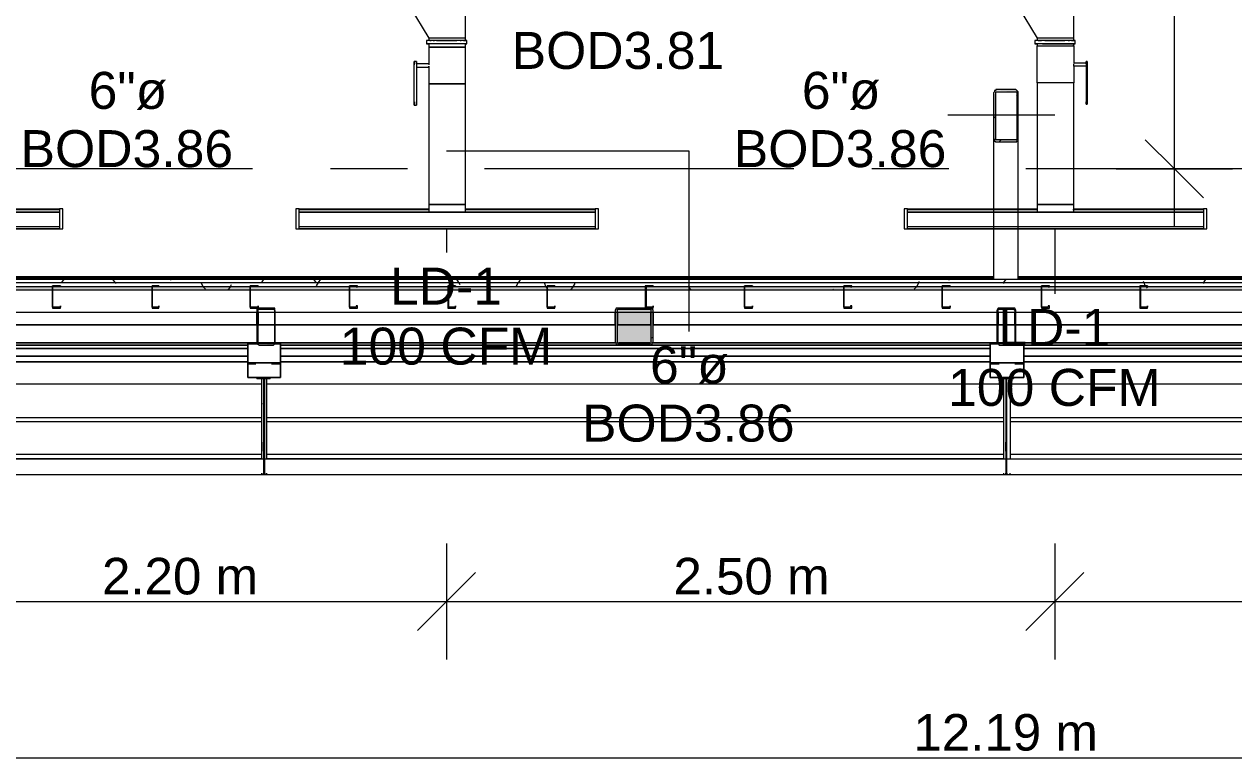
# Model space of a CAD drawing. Header units: metres. Extents: x -2 to 237, y -8 to 52.
# Drawn here: x 27.326 to 32.292, y 7.435 to 10.448 of the extents above; entities that cross this region are included whole.
import ezdxf

# ---------------------------------------------------------------- set-up
doc = ezdxf.new("R2010")
doc.units = ezdxf.units.M
doc.layers.add('HVAC - Ductos', color=5, linetype='Continuous', lineweight=0)
doc.layers.add('PDF4_Text', color=7, linetype='Continuous', lineweight=0)
doc.layers.add('PDF4_Geometry', color=7, linetype='Continuous', lineweight=0, true_color=0xaaaaaa)
doc.layers.add('PDF4_Solid Fills', color=7, linetype='Continuous', lineweight=0, true_color=0xffffff)
doc.styles.add('PDF Helvetica', font='')
doc.styles.get('PDF Helvetica').set_extended_font_data('Helvetica')

msp = doc.modelspace()

# ---------------------------------------------------------------- hatches: boundary and pattern name
at = {"layer": 'PDF4_Solid Fills', "lineweight": 0, "transparency": 33554559}
h = msp.add_hatch(color=256, dxfattribs=at)
h.paths.add_polyline_path([(31.3148, 9.9685), (31.4018, 9.964), (31.4018, 9.9685), (31.4064, 9.9731), (31.3194, 9.9731)])
h.paths.add_polyline_path([(31.3102, 9.9731), (31.3148, 9.9685), (31.3148, 9.9731)])
h.paths.add_polyline_path([(31.4064, 10.1747), (31.4018, 10.1793), (31.3148, 10.1793), (31.3194, 10.1747), (31.4018, 10.1701), (31.4064, 10.1655)])
h.paths.add_polyline_path([(31.3148, 10.1609), (31.3056, 10.1609), (31.3056, 9.9777), (31.3148, 9.9777)])
h.paths.add_polyline_path([(31.4018, 10.1609), (31.4018, 9.9777), (31.4064, 10.1609)])
h.paths.add_polyline_path([(31.3056, 10.1701), (31.3148, 10.1655), (31.3148, 10.1747), (31.3102, 10.1747)])
h = msp.add_hatch(color=256, dxfattribs=at)
h.paths.add_polyline_path([(4.7138, 9.3546), (4.7138, 9.3684), (4.613, 9.3684), (4.613, 9.3546)])
h.paths.add_polyline_path([(51.3915, 9.3684), (51.3915, 9.3546), (52.1978, 9.3546), (52.1978, 9.3684)])
h.paths.add_polyline_path([(52.2024, 9.3684), (52.2024, 9.3546), (54.2275, 9.3546), (54.2275, 9.3684)])
h.paths.add_polyline_path([(54.2321, 9.3684), (54.2321, 9.3546), (56.3763, 9.3546), (56.3763, 9.3684)])
h.paths.add_polyline_path([(49.3618, 9.3684), (49.3618, 9.3546), (51.3869, 9.3546), (51.3869, 9.3684)])
h.paths.add_polyline_path([(47.3321, 9.3684), (47.3321, 9.3546), (49.3572, 9.3546), (49.3572, 9.3684)])
h.paths.add_polyline_path([(46.5212, 9.3684), (46.5212, 9.3546), (47.3275, 9.3546), (47.3275, 9.3684)])
h.paths.add_polyline_path([(44.4915, 9.3684), (44.4915, 9.3546), (46.5166, 9.3546), (46.5166, 9.3684)])
h.paths.add_polyline_path([(42.4619, 9.3684), (42.4619, 9.3546), (44.4869, 9.3546), (44.4869, 9.3684)])
h.paths.add_polyline_path([(41.6509, 9.3684), (41.6509, 9.3546), (42.4573, 9.3546), (42.4573, 9.3684)])
h.paths.add_polyline_path([(39.6212, 9.3684), (39.6212, 9.3546), (41.6463, 9.3546), (41.6463, 9.3684)])
h.paths.add_polyline_path([(36.7806, 9.3684), (36.7806, 9.3546), (39.6167, 9.3546), (39.6167, 9.3684)])
h.paths.add_polyline_path([(34.751, 9.3684), (34.751, 9.3546), (36.776, 9.3546), (36.776, 9.3684)])
h.paths.add_polyline_path([(31.9104, 9.3684), (31.9104, 9.3546), (34.7464, 9.3546), (34.7464, 9.3684)])
h.paths.add_polyline_path([(29.8807, 9.3684), (29.8807, 9.3546), (31.9058, 9.3546), (31.9058, 9.3684)])
h.paths.add_polyline_path([(29.0697, 9.3684), (29.0697, 9.3546), (29.8761, 9.3546), (29.8761, 9.3684)])
h.paths.add_polyline_path([(27.0401, 9.3684), (27.0401, 9.3546), (29.0652, 9.3546), (29.0652, 9.3684)])
h.paths.add_polyline_path([(25.0105, 9.3684), (25.0105, 9.3546), (27.0355, 9.3546), (27.0355, 9.3684)])
h.paths.add_polyline_path([(24.1995, 9.3684), (24.1995, 9.3546), (25.0059, 9.3546), (25.0059, 9.3684)])
h.paths.add_polyline_path([(22.1698, 9.3684), (22.1698, 9.3546), (24.1949, 9.3546), (24.1949, 9.3684)])
h.paths.add_polyline_path([(20.1402, 9.3684), (20.1402, 9.3546), (22.1652, 9.3546), (22.1652, 9.3684)])
h.paths.add_polyline_path([(19.3292, 9.3684), (19.3292, 9.3546), (20.1356, 9.3546), (20.1356, 9.3684)])
h.paths.add_polyline_path([(17.2996, 9.3684), (17.2996, 9.3546), (19.3247, 9.3546), (19.3247, 9.3684)])
h.paths.add_polyline_path([(14.4589, 9.3684), (14.4589, 9.3546), (17.295, 9.3546), (17.295, 9.3684)])
h.paths.add_polyline_path([(12.4293, 9.3684), (12.4293, 9.3546), (14.4543, 9.3546), (14.4543, 9.3684)])
h.paths.add_polyline_path([(9.5887, 9.3684), (9.5887, 9.3546), (12.4247, 9.3546), (12.4247, 9.3684)])
h.paths.add_polyline_path([(7.559, 9.3684), (7.559, 9.3546), (9.5841, 9.3546), (9.5841, 9.3684)])
h.paths.add_polyline_path([(6.7481, 9.3684), (6.7481, 9.3546), (7.5544, 9.3546), (7.5544, 9.3684)])
h.paths.add_polyline_path([(4.7184, 9.3684), (4.7184, 9.3546), (6.7435, 9.3546), (6.7435, 9.3684)])
h = msp.add_hatch(color=256, dxfattribs=at)
h.paths.add_polyline_path([(28.3504, 9.1393), (28.355, 9.1347), (28.355, 9.1393)])
h.paths.add_polyline_path([(28.2863, 9.2722), (28.2817, 9.2722), (28.2817, 9.1347)])
h.paths.add_polyline_path([(28.2909, 9.1347), (28.3495, 9.1302), (28.3504, 9.1302), (28.3504, 9.1347)])
h.paths.add_polyline_path([(28.2863, 9.2768), (28.2863, 9.2813), (28.2817, 9.2813)])
h.paths.add_polyline_path([(28.355, 9.2768), (28.355, 9.2813), (28.2909, 9.2813)])
msp.add_hatch(color=256, dxfattribs=at).paths.add_polyline_path([(29.7524, 9.1439), (29.757, 9.1439), (29.757, 9.1347), (29.7662, 9.1347), (29.8925, 9.1302), (29.8944, 9.1302), (29.8944, 9.1347), (29.9036, 9.1393), (29.9082, 9.2813), (29.757, 9.2813), (29.7524, 9.2768)])
h = msp.add_hatch(color=256, dxfattribs=at)
h.paths.add_polyline_path([(31.3926, 9.1393), (31.3972, 9.2722), (31.3926, 9.2722)])
h.paths.add_polyline_path([(31.388, 9.1393), (31.3926, 9.1347), (31.3926, 9.1393)])
h.paths.add_polyline_path([(31.3285, 9.1347), (31.3871, 9.1302), (31.388, 9.1302), (31.388, 9.1347)])
h.paths.add_polyline_path([(31.3972, 9.2768), (31.3972, 9.2813), (31.3285, 9.2813)])
h.paths.add_polyline_path([(31.324, 9.2722), (31.3194, 9.2722), (31.3194, 9.1393)])

# ---------------------------------------------------------------- linework, layer by layer
at = {"layer": 'HVAC - Ductos', "lineweight": 0}
for points in [[(32.0478, 9.6157), (32.0478, 13.2719), (32.0478, 15.21), (32.0478, 17.5191), (32.0478, 19.6541)], [(29.1385, 10.39), (29.1385, 10.5183), (29.1339, 10.5183), (29.1156, 10.5183), (29.0927, 10.5183), (29.0606, 10.5183), (28.9873, 10.5183), (28.9552, 10.5183), (28.9323, 10.5183), (28.914, 10.5183), (28.9094, 10.5183), (28.9873, 10.39)], [(31.6355, 10.39), (31.6355, 10.5183), (31.6309, 10.5183), (31.6125, 10.5183), (31.5897, 10.5183), (31.5576, 10.5183), (31.4843, 10.5183), (31.4522, 10.5183), (31.4293, 10.5183), (31.411, 10.5183), (31.4064, 10.5183), (31.4843, 10.39)], [(29.1294, 10.3809), (29.1339, 10.3809), (29.1385, 10.3809), (29.1385, 10.39), (29.1339, 10.39), (29.1294, 10.39), (29.1156, 10.39), (29.1018, 10.39), (29.0835, 10.39), (29.0606, 10.39), (29.0423, 10.39), (29.0239, 10.39), (29.0102, 10.39), (28.9965, 10.39), (28.9873, 10.39), (28.9873, 10.3809), (28.9827, 10.3809), (28.9781, 10.3809)], [(29.1385, 10.3809), (29.1431, 10.3809), (29.1339, 10.3809), (29.1202, 10.3809), (29.1018, 10.3809), (29.0835, 10.3809), (29.0606, 10.3809), (29.0423, 10.3809), (29.0193, 10.3809), (29.0056, 10.3809), (28.9919, 10.3809), (28.9827, 10.3809), (28.9781, 10.3809), (28.9781, 10.3672), (28.9827, 10.3672), (28.9873, 10.3672), (28.9873, 10.3534), (28.9965, 10.3534), (29.0102, 10.3534), (29.0239, 10.3534), (29.0423, 10.3534), (29.0606, 10.3534), (29.0835, 10.3534), (29.1018, 10.3534), (29.1156, 10.3534), (29.1294, 10.3534), (29.1339, 10.3534), (29.1385, 10.3534), (29.1385, 10.3672), (29.1339, 10.3672), (29.1294, 10.3672), (29.1156, 10.3672), (29.1018, 10.3672), (29.0835, 10.3672), (29.0606, 10.3672), (29.0423, 10.3672), (29.0239, 10.3672), (29.0102, 10.3672), (28.9965, 10.3672), (28.9919, 10.3672)], [(28.9919, 10.3809), (28.9965, 10.3809)], [(29.0056, 10.3809), (29.0102, 10.3809)], [(29.0193, 10.3809), (29.0239, 10.3809), (29.0423, 10.3809), (29.0606, 10.3809), (29.0835, 10.3809), (29.1018, 10.3809)], [(29.0377, 10.39), (29.0331, 10.39), (29.0285, 10.39)], [(29.0927, 10.39), (29.0881, 10.39)], [(29.1156, 10.3809), (29.1202, 10.3809)], [(29.1431, 10.3672), (29.1431, 10.3809)], [(31.6263, 10.3809), (31.6309, 10.3809), (31.6355, 10.3809), (31.6355, 10.39), (31.6309, 10.39), (31.6263, 10.39), (31.6125, 10.39), (31.5988, 10.39), (31.5805, 10.39), (31.5576, 10.39), (31.5393, 10.39), (31.5209, 10.39), (31.5072, 10.39), (31.4934, 10.39), (31.4843, 10.39), (31.4843, 10.3809), (31.4797, 10.3809), (31.4751, 10.3809)], [(31.6355, 10.3809), (31.6401, 10.3809), (31.6309, 10.3809), (31.6171, 10.3809), (31.5988, 10.3809), (31.5805, 10.3809), (31.5576, 10.3809), (31.5393, 10.3809), (31.5163, 10.3809), (31.5026, 10.3809), (31.4889, 10.3809), (31.4797, 10.3809), (31.4751, 10.3809), (31.4751, 10.3672), (31.4797, 10.3672), (31.4843, 10.3672)], [(31.4889, 10.3809), (31.4934, 10.3809), (31.5026, 10.3809)], [(31.5163, 10.3809), (31.5209, 10.3809), (31.5393, 10.3809), (31.5576, 10.3809), (31.5805, 10.3809), (31.5988, 10.3809)], [(31.5347, 10.39), (31.5301, 10.39), (31.5255, 10.39)], [(31.5897, 10.39), (31.5851, 10.39)], [(31.6125, 10.3809), (31.6171, 10.3809)], [(31.6401, 10.3672), (31.6401, 10.3809)], [(28.9369, 10.2709), (28.9873, 10.2709), (28.9873, 10.2022), (28.9965, 10.2022), (29.0102, 10.2022), (29.0239, 10.2022), (29.0423, 10.2022), (29.0606, 10.2022), (29.0835, 10.2022), (29.1018, 10.2022), (29.1156, 10.2022), (29.1294, 10.2022), (29.1339, 10.2022), (29.1385, 10.2022), (29.1385, 10.3534), (29.1339, 10.3534), (29.1294, 10.3534), (29.1156, 10.3534), (29.1018, 10.3534), (29.0835, 10.3534), (29.0606, 10.3534), (29.0423, 10.3534), (29.0239, 10.3534), (29.0102, 10.3534), (28.9965, 10.3534), (28.9873, 10.3534), (28.9873, 10.2847), (28.9369, 10.2847), (28.9369, 10.2801)], [(29.1385, 10.3672), (29.1431, 10.3672), (29.1339, 10.3672), (29.1202, 10.3672), (29.1018, 10.3672), (29.0835, 10.3672), (29.0606, 10.3672), (29.0423, 10.3672), (29.0193, 10.3672), (29.0056, 10.3672), (28.9919, 10.3672), (28.9827, 10.3672), (28.9781, 10.3672)], [(31.5026, 10.3672), (31.4934, 10.3672), (31.4843, 10.3672), (31.4843, 10.358), (31.4934, 10.358), (31.5072, 10.358), (31.5209, 10.358), (31.5393, 10.358), (31.5576, 10.358), (31.5805, 10.358), (31.5988, 10.358), (31.6125, 10.358), (31.6263, 10.358), (31.6309, 10.358), (31.6355, 10.358), (31.6355, 10.3672), (31.6309, 10.3672), (31.6401, 10.3672), (31.6309, 10.3672), (31.6171, 10.3672), (31.5988, 10.3672), (31.5805, 10.3672), (31.5576, 10.3672), (31.5393, 10.3672), (31.5163, 10.3672), (31.5026, 10.3672), (31.4889, 10.3672), (31.4797, 10.3672), (31.4751, 10.3672)], [(31.6859, 10.2755), (31.6355, 10.2755), (31.6355, 10.2068), (31.6309, 10.2068), (31.6263, 10.2068), (31.6125, 10.2068), (31.5988, 10.2068), (31.5805, 10.2068), (31.5576, 10.2068), (31.5393, 10.2068), (31.5209, 10.2068), (31.5072, 10.2068), (31.4934, 10.2068), (31.4843, 10.2068), (31.4843, 10.358), (31.4934, 10.358), (31.5072, 10.358), (31.5209, 10.358), (31.5393, 10.358), (31.5576, 10.358), (31.5805, 10.358), (31.5988, 10.358), (31.6125, 10.358), (31.6263, 10.358), (31.6309, 10.358), (31.6355, 10.358), (31.6309, 10.358), (31.6355, 10.358), (31.6355, 10.2893), (31.6859, 10.2893), (31.6859, 10.2847), (31.6859, 10.2893), (31.6859, 10.2938), (31.6859, 10.2893), (31.6859, 10.2847), (31.6859, 10.1289)], [(31.5072, 10.3672), (31.5209, 10.3672), (31.5393, 10.3672), (31.5576, 10.3672), (31.5805, 10.3672), (31.5988, 10.3672), (31.6125, 10.3672), (31.6263, 10.3672), (31.6309, 10.3672), (31.6355, 10.3672)], [(28.9369, 10.2938), (28.9277, 10.2938)], [(28.9277, 10.1289), (28.9277, 10.1243), (28.9277, 10.1197), (28.9277, 10.1151), (28.9277, 10.1197), (28.9277, 10.1243), (28.9277, 10.1289), (28.9277, 10.2801), (28.9277, 10.2847), (28.9277, 10.2893), (28.9277, 10.2938), (28.9277, 10.2893), (28.9277, 10.2847), (28.9277, 10.2801)], [(28.9369, 10.2847), (28.9369, 10.2893), (28.9369, 10.2938), (28.9369, 10.2893), (28.9369, 10.2847), (28.9369, 10.2801), (28.9369, 10.1289), (28.9369, 10.1243), (28.9369, 10.1197), (28.9369, 10.1151), (28.9369, 10.1197), (28.9369, 10.1243), (28.9369, 10.1289)], [(28.9873, 10.2847), (28.9873, 10.2801)], [(31.6355, 10.2755), (31.6355, 10.2801), (31.6355, 10.2847)], [(31.6905, 10.2938), (31.6859, 10.2938)], [(31.6905, 10.2847), (31.6905, 10.2893), (31.6905, 10.2938), (31.6905, 10.2893), (31.6905, 10.2847), (31.6905, 10.1289)], [(28.9873, 10.2755), (28.9873, 10.2709), (28.9873, 10.2755)], [(28.9873, 10.2755), (28.9873, 10.2709), (28.9873, 10.2755)], [(28.9277, 10.1151), (28.9369, 10.1151)], [(31.6859, 10.1197), (31.6905, 10.1197)], [(31.5576, 10.0739), (31.1177, 10.0739)], [(31.9287, 9.9731), (32.0478, 9.854), (32.1669, 9.7349)], [(29.0606, 9.9273), (30.0548, 9.9273), (30.0548, 9.1851)], [(31.8096, 9.854), (32.0478, 9.854), (32.2861, 9.854)], [(26.9393, 9.6891), (27.4708, 9.6891), (27.4708, 9.6845), (27.4708, 9.6662), (27.4708, 9.657)], [(27.4708, 9.6845), (26.9393, 9.6845)], [(28.4558, 9.657), (28.4558, 9.6662), (28.4558, 9.6845), (28.4558, 9.6891), (28.9873, 9.6891)], [(28.9873, 9.6845), (28.4558, 9.6845)], [(29.1339, 9.7074), (29.1385, 9.7074)], [(29.1385, 9.6891), (29.67, 9.6891), (29.67, 9.6845), (29.67, 9.6662), (29.67, 9.657)], [(29.67, 9.6845), (29.1385, 9.6845)], [(30.9528, 9.657), (30.9528, 9.6662), (30.9528, 9.6845), (30.9528, 9.6891), (31.4843, 9.6891)], [(31.4843, 9.6845), (30.9528, 9.6845)], [(31.6309, 9.7074), (31.6355, 9.7074)], [(32.1669, 9.6845), (31.6309, 9.6845)], [(31.6355, 9.6891), (32.1669, 9.6891), (32.1669, 9.6845), (32.1669, 9.6662), (32.1669, 9.657)], [(27.4708, 9.6341), (27.4708, 9.6249), (27.4708, 9.6066), (26.2612, 9.6066), (27.4708, 9.6066)], [(27.4708, 9.6708), (27.4708, 9.6662), (27.4708, 9.6616)], [(28.4558, 9.6616), (28.4558, 9.6662), (28.4558, 9.6708)], [(29.67, 9.6341), (29.67, 9.6249), (29.67, 9.6066), (28.4558, 9.6066), (29.67, 9.6066)], [(28.4558, 9.6066), (28.4558, 9.6249), (28.4558, 9.6341)], [(29.67, 9.6708), (29.67, 9.6662), (29.67, 9.6616)], [(30.9528, 9.6616), (30.9528, 9.6662), (30.9528, 9.6708)], [(32.1669, 9.6341), (32.1669, 9.6249), (32.1669, 9.6066), (30.9528, 9.6066), (32.1669, 9.6066)], [(30.9528, 9.6066), (30.9528, 9.6249), (30.9528, 9.6341)], [(32.1669, 9.6708), (32.1669, 9.6662), (32.1669, 9.6616)], [(27.4708, 9.6295), (27.4708, 9.6249), (27.4708, 9.6203)], [(28.4558, 9.6203), (28.4558, 9.6249), (28.4558, 9.6295)], [(29.0606, 9.6066), (29.0606, 9.5104)], [(29.67, 9.6295), (29.67, 9.6249), (29.67, 9.6203)], [(30.9528, 9.6203), (30.9528, 9.6249), (30.9528, 9.6295)], [(31.5576, 9.6066), (31.5576, 9.3408)], [(32.1669, 9.6295), (32.1669, 9.6249), (32.1669, 9.6203)]]:
    msp.add_lwpolyline(points, dxfattribs=at)
for points in [[(28.9873, 9.6754), (28.9919, 9.6754), (28.9965, 9.6754), (29.0102, 9.6754), (29.0239, 9.6754), (29.0423, 9.6754), (29.0606, 9.6754), (29.0835, 9.6754), (29.0972, 9.6754), (29.1156, 9.6754), (29.1248, 9.6754), (29.1339, 9.6754), (29.1385, 9.6754), (29.1385, 9.7074), (29.1339, 9.7074), (29.1248, 9.7074), (29.1156, 9.7074), (29.0972, 9.7074), (29.0835, 9.7074), (29.0606, 9.7074), (29.0423, 9.7074), (29.0239, 9.7074), (29.0102, 9.7074), (28.9965, 9.7074), (28.9919, 9.7074), (28.9873, 9.7074), (28.9965, 9.7074), (29.0102, 9.7074), (29.0239, 9.7074), (29.0423, 9.7074), (29.0606, 9.7074), (29.0835, 9.7074), (29.1018, 9.7074), (29.1156, 9.7074), (29.1294, 9.7074), (29.1339, 9.7074), (29.1385, 9.7074), (29.1385, 10.2022), (29.1339, 10.2022), (29.1294, 10.2022), (29.1156, 10.2022), (29.1018, 10.2022), (29.0835, 10.2022), (29.0606, 10.2022), (29.0423, 10.2022), (29.0239, 10.2022), (29.0102, 10.2022), (28.9965, 10.2022), (28.9873, 10.2022), (28.9873, 9.7074)], [(31.4843, 9.6754), (31.4889, 9.6754), (31.4934, 9.6754), (31.5072, 9.6754), (31.5209, 9.6754), (31.5393, 9.6754), (31.5576, 9.6754), (31.5759, 9.6754), (31.5943, 9.6754), (31.6125, 9.6754), (31.6217, 9.6754), (31.6309, 9.6754), (31.6355, 9.6754), (31.6355, 9.7074), (31.6309, 9.7074), (31.6217, 9.7074), (31.6125, 9.7074), (31.5943, 9.7074), (31.5759, 9.7074), (31.5576, 9.7074), (31.5393, 9.7074), (31.5209, 9.7074), (31.5072, 9.7074), (31.4934, 9.7074), (31.4889, 9.7074), (31.4843, 9.7074), (31.4934, 9.7074), (31.5072, 9.7074), (31.5209, 9.7074), (31.5393, 9.7074), (31.5576, 9.7074), (31.5805, 9.7074), (31.5988, 9.7074), (31.6125, 9.7074), (31.6263, 9.7074), (31.6309, 9.7074), (31.6355, 9.7074), (31.6355, 10.2068), (31.6309, 10.2068), (31.6263, 10.2068), (31.6125, 10.2068), (31.5988, 10.2068), (31.5805, 10.2068), (31.5576, 10.2068), (31.5393, 10.2068), (31.5209, 10.2068), (31.5072, 10.2068), (31.4934, 10.2068), (31.4843, 10.2068), (31.4843, 9.7074)], [(31.6859, 10.1289), (31.6859, 10.1243), (31.6859, 10.1197), (31.6859, 10.1243)], [(31.6905, 10.1289), (31.6905, 10.1243), (31.6905, 10.1197), (31.6905, 10.1243)], [(27.4846, 9.6066), (27.4846, 9.6891), (27.4708, 9.6891), (27.4708, 9.6066)], [(28.4421, 9.6066), (28.4558, 9.6066), (28.4558, 9.6891), (28.4421, 9.6891)], [(29.6837, 9.6066), (29.6837, 9.6891), (29.67, 9.6891), (29.67, 9.6066)], [(30.9391, 9.6066), (30.9528, 9.6066), (30.9528, 9.6891), (30.9391, 9.6891)], [(32.1807, 9.6066), (32.1807, 9.6891), (32.1669, 9.6891), (32.1669, 9.6066)], [(26.2612, 9.6754), (27.4708, 9.6754), (26.2612, 9.6754), (27.4708, 9.6754), (27.4708, 9.6157), (26.2612, 9.6157)], [(28.4558, 9.6754), (29.67, 9.6754), (28.4558, 9.6754), (29.67, 9.6754), (29.67, 9.6157), (28.4558, 9.6157)], [(30.9528, 9.6754), (32.1669, 9.6754), (30.9528, 9.6754), (32.1669, 9.6754), (32.1669, 9.6157), (30.9528, 9.6157)]]:
    msp.add_lwpolyline(points, close=True, dxfattribs=at)
at = {"layer": 'HVAC - Ductos', "color": 252, "lineweight": 0, "true_color": 0x939598}
for points in [[(29.0606, 8.3146), (29.0606, 8.0763), (29.0606, 7.8381)], [(31.5576, 8.3146), (31.5576, 8.0763), (31.5576, 7.8381)], [(29.1797, 8.1954), (29.0606, 8.0763), (28.9415, 7.9572)], [(31.6767, 8.1954), (31.5576, 8.0763), (31.4385, 7.9572)], [(6.6289, 8.0763), (17.4508, 8.0763), (19.4621, 8.0763), (21.7666, 8.0763), (23.8742, 8.0763), (26.866, 8.0763), (29.0606, 8.0763), (31.5576, 8.0763), (33.6377, 8.0763), (35.704, 8.0763), (38.6683, 8.0763), (40.7575, 8.0763), (43.1582, 8.0763), (45.165, 8.0763), (47.9644, 8.0763), (49.9391, 8.0763), (52.3582, 8.0763), (54.7452, 8.0763), (56.0876, 8.0763)], [(6.6289, 7.4349), (16.0625, 7.4349), (25.2579, 7.4349), (37.4404, 7.4349), (46.6541, 7.4349), (56.0876, 7.4349)]]:
    msp.add_lwpolyline(points, dxfattribs=at)
at = {"layer": 'PDF4_Geometry', "lineweight": 0}
for points in [[(31.4064, 10.1609), (31.4064, 10.1655), (31.4064, 10.1701), (31.4018, 10.1747), (31.3972, 10.1793), (31.3194, 10.1793), (31.3148, 10.1793), (31.3148, 10.1747), (31.3102, 10.1747), (31.3102, 10.1701), (31.3056, 10.1655), (31.3056, 10.1609), (31.3056, 9.9777), (31.3102, 9.9731), (31.3102, 9.9685), (31.3148, 9.964), (31.3194, 9.964), (31.3972, 9.964), (31.4018, 9.964), (31.4018, 9.9685), (31.4064, 9.9685), (31.4064, 9.9731), (31.4064, 9.9777)], [(31.3148, 10.1609), (31.3148, 10.1655), (31.3148, 10.1701), (31.3194, 10.1701), (31.3972, 10.1701), (31.4018, 10.1701), (31.4018, 10.1655), (31.4018, 10.1609), (31.4018, 9.9777), (31.4018, 9.9731), (31.3972, 9.9731), (31.3194, 9.9731), (31.3148, 9.9731), (31.3148, 9.9777)], [(25.3632, 9.4096), (31.3056, 9.4096)], [(25.3632, 9.4096), (31.3056, 9.4096)], [(25.3632, 9.405), (31.3056, 9.405)], [(31.4064, 9.4096), (37.3533, 9.4096)], [(31.4064, 9.4096), (37.3533, 9.4096)], [(31.4064, 9.405), (37.3533, 9.405)], [(27.4754, 9.3729), (27.4433, 9.3729), (27.4433, 9.2859), (27.4433, 9.2813), (27.4754, 9.2813), (27.4754, 9.2904), (27.4754, 9.2859), (27.4433, 9.2859), (27.4433, 9.3729), (27.4754, 9.3729), (27.4754, 9.3684)], [(27.8785, 9.3729), (27.8511, 9.3729), (27.8511, 9.2859), (27.8511, 9.2813), (27.8785, 9.2813), (27.8785, 9.2904), (27.8785, 9.2859), (27.8511, 9.2859), (27.8511, 9.3729), (27.8785, 9.3729), (27.8785, 9.3684)], [(28.2863, 9.3729), (28.2588, 9.3729), (28.2542, 9.3729), (28.2542, 9.2859), (28.2542, 9.2813), (28.2588, 9.2813), (28.2863, 9.2813), (28.2863, 9.2904), (28.2863, 9.2859), (28.2588, 9.2859), (28.2542, 9.2859), (28.2542, 9.3729), (28.2588, 9.3729), (28.2863, 9.3729), (28.2863, 9.3684)], [(28.694, 9.3729), (28.662, 9.3729), (28.662, 9.2859), (28.662, 9.2813), (28.694, 9.2813), (28.694, 9.2904), (28.6895, 9.2904), (28.6895, 9.2859), (28.662, 9.2859), (28.662, 9.3729), (28.6895, 9.3729), (28.6895, 9.3684), (28.694, 9.3684)], [(29.0972, 9.3729), (29.0697, 9.3729), (29.0652, 9.3729), (29.0652, 9.2859), (29.0652, 9.2813), (29.0697, 9.2813), (29.0972, 9.2813), (29.0972, 9.2904), (29.0972, 9.2859), (29.0697, 9.2859), (29.0697, 9.3729), (29.0972, 9.3729), (29.0972, 9.3684)], [(29.505, 9.3729), (29.4729, 9.3729), (29.4729, 9.2859), (29.4729, 9.2813), (29.505, 9.2813), (29.505, 9.2904), (29.505, 9.2859), (29.4729, 9.2859), (29.4729, 9.3729), (29.505, 9.3729), (29.505, 9.3684)], [(29.9082, 9.3729), (29.8807, 9.3729), (29.8761, 9.3729), (29.8761, 9.2859), (29.8807, 9.2813), (29.9082, 9.2813), (29.9082, 9.2904), (29.9082, 9.2859), (29.8807, 9.2859), (29.8807, 9.3729), (29.9082, 9.3729), (29.9082, 9.3684)], [(30.316, 9.3729), (30.2839, 9.3729), (30.2839, 9.2859), (30.2839, 9.2813), (30.316, 9.2813), (30.316, 9.2904), (30.316, 9.2859), (30.2839, 9.2859), (30.2839, 9.3729), (30.316, 9.3729), (30.316, 9.3684)], [(30.7237, 9.3729), (30.6917, 9.3729), (30.6917, 9.2859), (30.6917, 9.2813), (30.7237, 9.2813), (30.7237, 9.2904), (30.7191, 9.2904), (30.7191, 9.2859), (30.6917, 9.2859), (30.6917, 9.3729), (30.7191, 9.3729), (30.7191, 9.3684), (30.7237, 9.3684)], [(31.1269, 9.3729), (31.0994, 9.3729), (31.0949, 9.3729), (31.0949, 9.2859), (31.0949, 9.2813), (31.0994, 9.2813), (31.1269, 9.2813), (31.1269, 9.2904), (31.1269, 9.2859), (31.0994, 9.2859), (31.0949, 9.2859), (31.0949, 9.3729), (31.0994, 9.3729), (31.1269, 9.3729), (31.1269, 9.3684)], [(31.5347, 9.3729), (31.5026, 9.3729), (31.5026, 9.2859), (31.5026, 9.2813), (31.5347, 9.2813), (31.5347, 9.2904), (31.5301, 9.2904), (31.5301, 9.2859), (31.5026, 9.2859), (31.5026, 9.3729), (31.5301, 9.3729), (31.5301, 9.3684), (31.5347, 9.3684)], [(31.9378, 9.3729), (31.9104, 9.3729), (31.9058, 9.3729), (31.9058, 9.2859), (31.9058, 9.2813), (31.9104, 9.2813), (31.9378, 9.2813), (31.9378, 9.2904), (31.9378, 9.2859), (31.9104, 9.2859), (31.9104, 9.3729), (31.9378, 9.3729), (31.9378, 9.3684)], [(28.355, 9.2722), (28.355, 9.2813), (28.3504, 9.2813), (28.2909, 9.2813), (28.2817, 9.2813), (28.2817, 9.2722), (28.2817, 9.1393), (28.2817, 9.1347), (28.2909, 9.1301), (28.3504, 9.1301), (28.355, 9.1347), (28.355, 9.1393)], [(28.2909, 9.2768), (28.3504, 9.2768), (28.355, 9.2722), (28.355, 9.1393), (28.3504, 9.1347), (28.2909, 9.1347), (28.2863, 9.1347), (28.2863, 9.1393), (28.2863, 9.2722), (28.2863, 9.2768)], [(29.7662, 9.2768), (29.8944, 9.2768), (29.899, 9.2768), (29.899, 9.2722), (29.899, 9.1439), (29.899, 9.1393), (29.8944, 9.1347), (29.7662, 9.1347), (29.7616, 9.1393), (29.7616, 9.1439), (29.7616, 9.2722), (29.7616, 9.2768)], [(31.388, 9.2813), (31.3285, 9.2813), (31.324, 9.2813), (31.3194, 9.2722), (31.3194, 9.1393), (31.324, 9.1347), (31.3285, 9.1301), (31.388, 9.1301), (31.3926, 9.1347), (31.3972, 9.1393), (31.3972, 9.2722), (31.3926, 9.2813)], [(31.324, 9.2722), (31.324, 9.2768), (31.3285, 9.2768), (31.388, 9.2768), (31.3926, 9.2722), (31.3926, 9.1393), (31.388, 9.1347), (31.3285, 9.1347), (31.324, 9.1347), (31.324, 9.1393)], [(26.8477, 9.2126), (28.2817, 9.2126)], [(28.2863, 9.2126), (28.3093, 9.2126)], [(28.3093, 9.2126), (28.355, 9.2126), (29.7524, 9.2126), (28.355, 9.2126)], [(29.899, 9.2126), (29.8303, 9.2126), (29.7616, 9.2126), (29.8303, 9.2126)], [(31.3194, 9.2126), (29.9082, 9.2126)], [(31.356, 9.2126), (31.3926, 9.2126), (31.356, 9.2126), (31.324, 9.2126)], [(31.3972, 9.2126), (32.8084, 9.2126)], [(28.2817, 9.1393), (26.8431, 9.1393), (26.7835, 9.1393), (26.8431, 9.1393)], [(28.3093, 9.1393), (28.2863, 9.1393)], [(29.757, 9.1393), (28.355, 9.1393), (28.3093, 9.1393), (28.355, 9.1393)], [(29.8303, 9.1393), (29.7662, 9.1393)], [(29.8944, 9.1393), (29.8303, 9.1393)], [(31.3194, 9.1393), (29.9036, 9.1393)], [(31.356, 9.1393), (31.324, 9.1393)], [(32.813, 9.1393), (31.3926, 9.1393), (31.356, 9.1393), (31.3926, 9.1393)], [(28.245, 9.1301), (26.7835, 9.1301)], [(28.245, 9.1164), (26.7835, 9.1164)], [(28.245, 9.1347), (28.2863, 9.1347), (28.2817, 9.1347), (28.2771, 9.1347), (28.2817, 9.1347), (28.2771, 9.1347), (28.2817, 9.1347), (28.2863, 9.1347), (28.245, 9.1347), (28.245, 9.1301), (28.245, 9.0614), (28.245, 9.0568), (28.245, 9.0522), (28.245, 9.0477), (28.245, 8.9973), (28.2863, 8.9973), (28.245, 8.9973), (28.245, 9.0477), (28.245, 9.0522), (28.245, 9.0568), (28.245, 9.0614), (28.245, 9.1301)], [(28.3367, 8.9973), (28.3413, 8.9973), (28.3459, 8.9973), (28.3413, 8.9973), (28.3367, 8.9973), (28.2817, 8.9973), (28.2771, 8.9973), (28.2817, 8.9973), (28.2817, 8.9927), (28.2817, 8.9973), (28.2771, 8.9973), (28.2817, 8.9973), (28.3367, 8.9973), (28.3413, 8.9973), (28.3459, 8.9973), (28.3413, 8.9973), (28.3367, 8.9973), (28.3779, 8.9973), (28.3779, 9.0477), (28.3779, 9.0522), (28.3779, 9.0568), (28.3779, 9.0614), (28.3779, 9.1301), (28.3779, 9.1347), (28.3504, 9.1347), (28.3779, 9.1347), (28.3779, 9.1301), (28.3779, 9.0614), (28.3779, 9.0568), (28.3779, 9.0522), (28.3779, 9.0477), (28.3779, 8.9973)], [(29.8303, 9.1301), (28.3779, 9.1301)], [(29.8303, 9.1164), (28.3779, 9.1164)], [(31.2918, 9.1301), (29.8303, 9.1301)], [(31.2918, 9.1164), (29.8303, 9.1164)], [(31.2918, 9.1347), (31.324, 9.1347), (31.2918, 9.1347), (31.2918, 9.1301), (31.2918, 9.0614), (31.2918, 9.0568), (31.2918, 9.0522), (31.2918, 9.0477), (31.2918, 8.9973), (31.3331, 8.9973), (31.3331, 8.9927), (31.3331, 8.9973), (31.2918, 8.9973), (31.2918, 9.0477), (31.2918, 9.0522), (31.2918, 9.0568), (31.2918, 9.0614), (31.2918, 9.1301)], [(31.4293, 8.9973), (31.3834, 8.9973), (31.4293, 8.9973), (31.4293, 9.0477), (31.4293, 9.0522), (31.4293, 9.0568), (31.4293, 9.0614), (31.4293, 9.1301), (31.4293, 9.1347), (31.3926, 9.1347), (31.4293, 9.1347), (31.4293, 9.1301), (31.4293, 9.0614), (31.4293, 9.0568), (31.4293, 9.0522), (31.4293, 9.0477)], [(32.8817, 9.1301), (31.4293, 9.1301)], [(32.8817, 9.1164), (31.4293, 9.1164)], [(25.3311, 9.0614), (26.7835, 9.0614), (28.245, 9.0614), (26.7835, 9.0614)], [(28.245, 9.0843), (26.7835, 9.0843)], [(28.245, 9.0568), (28.3779, 9.0568)], [(28.2771, 9.0522), (28.245, 9.0522)], [(28.3779, 9.0522), (28.3413, 9.0522)], [(29.8303, 9.0843), (28.3779, 9.0843)], [(29.8303, 9.0614), (31.2918, 9.0614), (29.8303, 9.0614), (28.3779, 9.0614)], [(31.2918, 9.0843), (29.8303, 9.0843)], [(31.2918, 9.0568), (31.4293, 9.0568)], [(31.3285, 9.0522), (31.2918, 9.0522)], [(31.4293, 9.0522), (31.3926, 9.0522)], [(32.8817, 9.0843), (31.4293, 9.0843)], [(32.8817, 9.0614), (34.3386, 9.0614), (32.8817, 9.0614), (31.4293, 9.0614)], [(28.2909, 8.9927), (28.2863, 8.9927), (28.2909, 8.9927), (28.2863, 8.9927), (28.2817, 8.9927), (28.2817, 8.9973), (28.2817, 8.9927), (28.2863, 8.9927)], [(28.3367, 8.9973), (28.3367, 8.9927)], [(28.3367, 8.9973), (28.3367, 8.9927)], [(31.324, 8.9973), (31.3285, 8.9973), (31.3331, 8.9973), (31.3285, 8.9973), (31.324, 8.9973), (31.3285, 8.9973), (31.3331, 8.9973), (31.388, 8.9973), (31.3926, 8.9973), (31.388, 8.9973), (31.388, 8.9927), (31.388, 8.9973), (31.3926, 8.9973), (31.388, 8.9973), (31.3331, 8.9973), (31.3285, 8.9973)], [(31.3834, 8.9927), (31.3743, 8.9927), (31.3834, 8.9927), (31.3789, 8.9927)], [(31.3834, 8.9927), (31.3789, 8.9927)], [(28.3093, 8.9697), (28.3138, 8.9697)], [(31.356, 8.9697), (31.3606, 8.9697)], [(28.3138, 8.8323), (28.3093, 8.8323)], [(28.3093, 8.814), (28.3138, 8.814)], [(31.3606, 8.8323), (31.356, 8.8323)], [(31.356, 8.814), (31.3606, 8.814)], [(28.3138, 8.6812), (28.3093, 8.6812)], [(31.3606, 8.6812), (31.356, 8.6812)]]:
    msp.add_lwpolyline(points, close=True, dxfattribs=at)
for points in [[(31.4018, 10.1564), (31.4064, 10.1655)], [(31.3056, 10.0602), (31.3148, 10.0693)], [(31.4018, 10.0373), (31.4064, 10.0419)], [(31.3056, 9.9777), (31.3056, 9.4005), (25.3632, 9.4005), (31.3056, 9.4005), (25.3632, 9.4005), (31.3056, 9.4005), (25.3632, 9.4005), (31.3056, 9.4005), (25.3632, 9.4005), (31.3056, 9.4005)], [(31.3285, 9.964), (31.3376, 9.9731)], [(31.4064, 9.4005), (37.3533, 9.4005), (31.4064, 9.4005), (37.3533, 9.4005), (31.4064, 9.4005), (37.3533, 9.4005), (31.4064, 9.4005), (37.3533, 9.4005), (31.4064, 9.4005), (31.4064, 9.9777)], [(28.2634, 9.854), (26.9943, 9.854)], [(28.9002, 9.854), (28.5841, 9.854)], [(30.4855, 9.854), (29.2164, 9.854)], [(31.1223, 9.854), (30.8062, 9.854)], [(32.7076, 9.854), (31.4385, 9.854)], [(4.613, 9.4005), (56.3763, 9.4005)], [(4.613, 9.3867), (56.3763, 9.3867)], [(29.0652, 9.3684), (28.662, 9.3684), (28.2542, 9.3684), (27.8511, 9.3684), (27.4433, 9.3684), (27.0401, 9.3684)], [(29.0652, 9.3546), (28.662, 9.3546), (28.2542, 9.3546), (27.8511, 9.3546), (27.4433, 9.3546), (27.0401, 9.3546)], [(29.8761, 9.3684), (29.4729, 9.3684), (29.0697, 9.3684)], [(31.0949, 9.3546), (30.6917, 9.3546), (30.2839, 9.3546), (29.8807, 9.3546), (29.4729, 9.3546), (29.0697, 9.3546)], [(31.0949, 9.3684), (30.6917, 9.3684), (30.2839, 9.3684), (29.8807, 9.3684)], [(31.9058, 9.3684), (31.5026, 9.3684), (31.0994, 9.3684)], [(31.9058, 9.3546), (31.5026, 9.3546), (31.0994, 9.3546)], [(34.7464, 9.3684), (34.3432, 9.3684), (33.9354, 9.3684), (33.5323, 9.3684), (33.1245, 9.3684), (32.7213, 9.3684), (32.3136, 9.3684), (31.9104, 9.3684)], [(34.7464, 9.3546), (34.3432, 9.3546), (33.9354, 9.3546), (33.5323, 9.3546), (33.1245, 9.3546), (32.7213, 9.3546), (32.3136, 9.3546), (31.9104, 9.3546)], [(56.3763, 9.263), (4.613, 9.263)], [(28.2817, 9.2126), (28.2817, 9.263)], [(28.2863, 9.263), (28.2863, 9.2126)], [(28.355, 9.263), (28.355, 9.2126), (28.355, 9.263)], [(29.8807, 9.2813), (29.7662, 9.2813), (29.757, 9.2813), (29.7524, 9.2722), (29.7524, 9.1439), (29.757, 9.1347), (29.7662, 9.1301), (29.8944, 9.1301), (29.9036, 9.1347), (29.9082, 9.1439), (29.9082, 9.2722), (29.9036, 9.2813), (29.8944, 9.2813)], [(29.7524, 9.2126), (29.7524, 9.263)], [(29.7616, 9.263), (29.7616, 9.2126)], [(29.899, 9.2126), (29.899, 9.263)], [(29.9082, 9.263), (29.9082, 9.2126)], [(31.3194, 9.263), (31.3194, 9.2126)], [(31.324, 9.263), (31.324, 9.2126)], [(31.3926, 9.2126), (31.3926, 9.263)], [(31.3972, 9.2126), (31.3972, 9.263)], [(29.899, 9.1576), (29.9082, 9.1622)], [(31.3926, 9.1393), (31.3972, 9.1439)], [(29.8715, 9.1301), (29.8807, 9.1347)], [(31.3789, 9.1301), (31.3834, 9.1347)], [(29.7936, 9.0614), (29.8715, 9.0614)], [(25.267, 8.6628), (25.2579, 8.6628), (25.2579, 8.6445), (25.2579, 8.6307), (25.2579, 8.6169), (25.2579, 8.6078), (25.2579, 8.6032), (25.2579, 8.5986), (28.3138, 8.5986), (28.3138, 8.6032), (28.3138, 8.6078), (28.3138, 8.6169), (28.3138, 8.6307), (28.3138, 8.6445), (28.3138, 8.6628), (28.3138, 8.9927), (28.3093, 8.9927), (28.2955, 8.9927), (28.3093, 8.9927), (28.3138, 8.9927), (28.3229, 8.9927)], [(28.3138, 8.6628), (28.3093, 8.6628), (28.3093, 8.6445), (28.3093, 8.6307), (28.3093, 8.6169), (28.3093, 8.6078), (28.3093, 8.6032), (28.3093, 8.5986), (31.3606, 8.5986), (31.3606, 8.6032), (31.3606, 8.6078), (31.3606, 8.6169), (31.3606, 8.6307), (31.3606, 8.6445), (31.3606, 8.6628), (31.3606, 8.9927), (31.356, 8.9927), (31.3468, 8.9927), (31.3468, 8.6628), (28.3229, 8.6628), (28.3229, 8.9927), (28.3367, 8.9927), (28.3275, 8.9927), (28.3367, 8.9927), (28.2863, 8.9927), (28.3001, 8.9927), (28.2955, 8.9927), (28.3001, 8.9927), (28.3001, 8.6628), (25.2762, 8.6628)], [(28.3138, 8.9927), (28.3229, 8.9927), (28.3367, 8.9927), (28.3275, 8.9927), (28.3367, 8.9927), (28.2863, 8.9927), (28.3001, 8.9927)], [(28.3093, 8.9927), (28.3093, 8.6628)], [(31.3468, 8.9927), (31.3331, 8.9927), (31.3331, 8.9973), (31.3331, 8.9927), (31.3834, 8.9927), (31.388, 8.9927), (31.388, 8.9973), (31.388, 8.9927), (31.3834, 8.9927), (31.3331, 8.9927), (31.3468, 8.9927), (31.356, 8.9927), (31.3606, 8.9927), (31.3743, 8.9927), (31.3743, 8.6628), (34.3982, 8.6628), (34.3982, 8.9927)], [(31.3422, 8.9927), (31.3331, 8.9927), (31.3422, 8.9927)], [(31.3422, 8.9927), (31.3331, 8.9927), (31.3422, 8.9927)], [(31.356, 8.9927), (31.356, 8.6628)], [(31.3606, 8.9927), (31.3743, 8.9927)], [(28.3001, 8.9697), (25.2762, 8.9697)], [(31.3468, 8.9697), (28.3229, 8.9697)], [(34.3982, 8.9697), (31.3743, 8.9697)], [(28.3093, 8.8873), (28.3093, 8.8918)], [(25.2762, 8.8323), (28.3001, 8.8323)], [(28.3001, 8.814), (25.2762, 8.814)], [(28.3229, 8.8323), (31.3468, 8.8323)], [(31.3468, 8.814), (28.3229, 8.814)], [(31.3743, 8.8323), (34.3982, 8.8323)], [(34.3982, 8.814), (31.3743, 8.814)], [(28.3093, 8.6948), (28.3093, 8.7315)], [(31.356, 8.6948), (31.356, 8.7315)], [(12.9974, 8.6628), (16.0671, 8.6628), (16.0625, 8.6628), (19.1322, 8.6628), (19.1276, 8.6628), (22.1973, 8.6628), (22.1928, 8.6628), (25.267, 8.6628), (25.2579, 8.6628), (28.3138, 8.6628), (28.3093, 8.6628), (31.3606, 8.6628), (31.356, 8.6628), (34.4119, 8.6628), (34.4073, 8.6628), (37.4587, 8.6628)], [(25.2762, 8.6812), (28.3001, 8.6812)], [(28.3229, 8.6812), (31.3468, 8.6812)], [(31.3606, 8.6628), (31.356, 8.6628), (31.356, 8.6445), (31.356, 8.6307), (31.356, 8.6169), (31.356, 8.6078), (31.356, 8.6032), (31.356, 8.5986), (34.4119, 8.5986)], [(31.3743, 8.6812), (34.3982, 8.6812)], [(28.3001, 8.6032), (28.3001, 8.5986), (28.3093, 8.5986), (28.3093, 8.6032)], [(28.3138, 8.6032), (28.3138, 8.5986), (28.3229, 8.5986), (28.3229, 8.6032)], [(31.3468, 8.6032), (31.3468, 8.5986), (31.356, 8.5986), (31.356, 8.6032)], [(31.3606, 8.6032), (31.3606, 8.5986), (31.3743, 8.5986), (31.3743, 8.6032)]]:
    msp.add_lwpolyline(points, dxfattribs=at)
at = {"layer": 'PDF4_Geometry', "color": 254, "lineweight": 0, "true_color": 0xeaeaea}
for points in [[(27.4891, 9.4005), (27.48, 9.3867)], [(27.7044, 9.3821), (27.6998, 9.3867), (27.6907, 9.4005)], [(27.9289, 9.3959), (27.9289, 9.4005)], [(28.071, 9.3592), (28.0618, 9.3684), (28.0526, 9.3867)], [(28.3093, 9.4005), (28.3001, 9.3867)], [(28.5245, 9.3867), (28.5154, 9.4005)], [(28.5429, 9.4005), (28.5337, 9.3867), (28.5245, 9.3729)], [(29.1156, 9.3775), (29.111, 9.3867), (29.1018, 9.4005)], [(29.363, 9.3959), (29.3538, 9.3867), (29.3446, 9.3684)], [(30.9986, 9.3913), (30.9986, 9.3867), (30.9895, 9.3684), (30.9803, 9.3592)], [(31.1223, 9.4005), (31.1223, 9.3959)], [(31.356, 9.4005), (31.3468, 9.3867), (31.3468, 9.3821)], [(31.9378, 9.3638), (31.9332, 9.3684), (31.9287, 9.3729), (31.9241, 9.3867), (31.9196, 9.3913)], [(32.1761, 9.4005), (32.1669, 9.3867), (32.1669, 9.3821)], [(28.1764, 9.3775), (28.1718, 9.3684), (28.1626, 9.3546)], [(29.2438, 9.3546), (29.2347, 9.3684)], [(29.4775, 9.3546), (29.4729, 9.3638), (29.4683, 9.3684), (29.4638, 9.3821)], [(29.5875, 9.3821), (29.5783, 9.3684), (29.5691, 9.3546)], [(30.064, 9.3546), (30.0548, 9.3684), (30.0548, 9.3729)], [(30.6504, 9.3546), (30.6458, 9.3592)]]:
    msp.add_lwpolyline(points, dxfattribs=at)
at = {"layer": 'PDF4_Geometry', "color": 254, "lineweight": 0, "true_color": 0xd2d2d2}
msp.add_lwpolyline([(29.0652, 9.3317), (29.0697, 9.3317)], dxfattribs=at)

# ---------------------------------------------------------------- texts
at = {"layer": 'PDF4_Text', "lineweight": 0, "char_height": 0.1519, "attachment_point": 4, "style": 'PDF Helvetica'}
for s, insert in [('BOD3.81', (29.3274, 10.3386)), ('6"ø', (27.5909, 10.1737)), ('6"ø', (30.5187, 10.1737)), ('BOD3.86', (27.3114, 9.9354)), ('BOD3.86', (30.2392, 9.9354)), ('LD-1', (28.828, 9.3719)), ('LD-1', (31.3251, 9.2023)), ('100 CFM', (28.6218, 9.1244)), ('6"ø', (29.8956, 9.0466)), ('100 CFM', (31.1189, 8.9549)), ('BOD3.86', (29.6161, 8.8083))]:
    msp.add_mtext(s, dxfattribs=dict(at, insert=insert))
at = {"layer": 'PDF4_Text', "color": 252, "lineweight": 0, "true_color": 0x939598, "char_height": 0.15002, "attachment_point": 4, "style": 'PDF Helvetica'}
for s, insert in [('2.20 m', (27.6459, 8.1799)), ('2.50 m', (29.9918, 8.1799)), ('12.19 m', (30.9769, 7.5385))]:
    msp.add_mtext(s, dxfattribs=dict(at, insert=insert))

doc.saveas('drawing.dxf')
